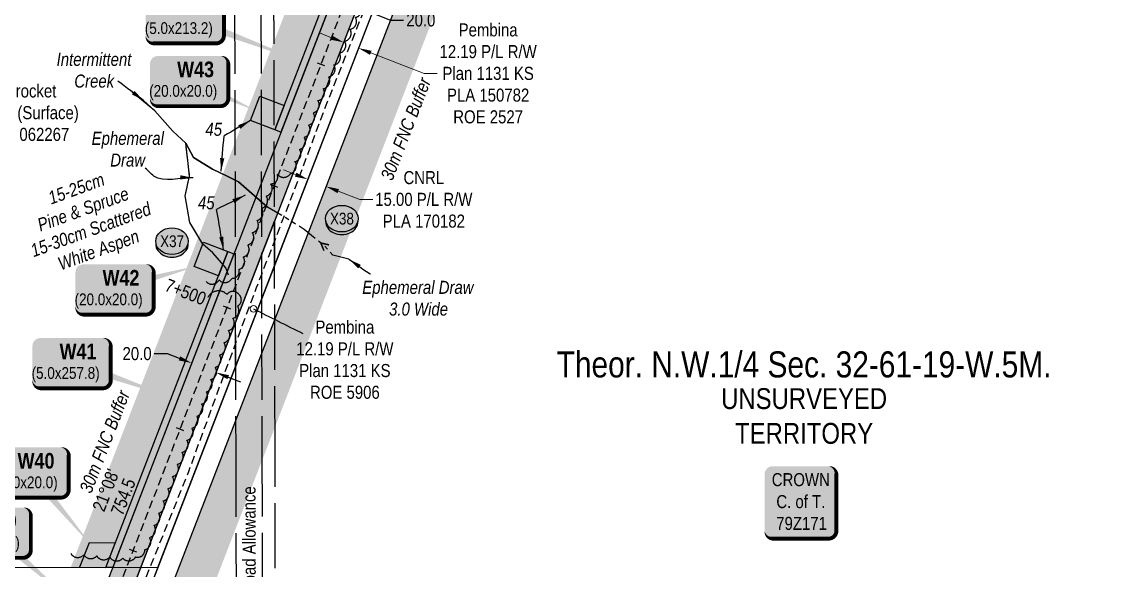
# Model space of a CAD drawing. Extents: x 507565 to 531726, y 6009554 to 6022365.
# Drawn here: x 511118 to 511948, y 6019395 to 6019816 of the extents above; entities that cross this region are included whole.
import ezdxf
from ezdxf.enums import TextEntityAlignment as Align

# ---------------------------------------------------------------- set-up
doc = ezdxf.new("R2010")
doc.units = 0
doc.header["$LTSCALE"] = 5
doc.header["$PDMODE"] = 34
doc.header["$PDSIZE"] = 0.03
for name, pattern in [('0', [1, 1, 0]), ('foc-TIELINE', [1.875, 1.25, -0.625]), ('foc-TOPO-ephemeral', [6.25, 3.125, -0.625, 0.625, -0.625, 0.625, -0.625]), ('foc-UNSURVEYED', [12.5, 10, -2.5]), ('UG_PIPE', [1.875, 1.25, -0.625])]:
    doc.linetypes.add(name, pattern=pattern)
doc.layers.get('Defpoints').update_dxf_attribs({"color": 9})
for name, color, linetype in [('AS-OWNER', 7, 'Continuous'), ('AS-PIPE-UG', 44, 'UG_PIPE'), ('C-SYMBOL', 7, 'Continuous'), ('F-RW', 190, 'Continuous'), ('L-BD1', 253, 'Continuous'), ('L-ROAD-T', 7, 'Continuous'), ('L-UNS-T', 3, 'Continuous'), ('L-USEC', 7, 'foc-UNSURVEYED'), ('P-BUFFER-H 30m', 51, 'Continuous'), ('P-BUFFER-T', 40, 'Continuous'), ('P-CROSSINGS', 250, 'Continuous'), ('P-PROPOSED', 10, 'Continuous'), ('P-PROPOSED-H', 21, 'Continuous'), ('P-TEMP-BLOCKS', 250, 'Continuous'), ('P-TEMP-H', 41, 'Continuous'), ('P-TEMP_WORKSPACE', 46, 'Continuous'), ('P-TXT', 4, 'Continuous'), ('T-BUSH', 110, '0'), ('T-BUSH-T', 110, 'Continuous'), ('T-DRAW', 143, 'foc-TOPO-ephemeral'), ('T-TIE', 201, 'foc-TIELINE'), ('T-WATER', 160, 'Continuous'), ('T-WATER-T', 170, 'Continuous')]:
    doc.layers.add(name, color=color, linetype=linetype)
for name, color, linetype, lineweight in [('F-RW-T', 190, 'Continuous', 9), ('F-WS-T', 190, 'Continuous', 9), ('T-TIE-T', 201, 'Continuous', 18)]:
    doc.layers.add(name, color=color, linetype=linetype, lineweight=lineweight)
doc.styles.add('175L', font='ARIALN.TTF', dxfattribs={"height": 20})
doc.styles.add('80', font='ARIALN.TTF', dxfattribs={"height": 10})
doc.styles.add('80CG', font='ARIALN.TTF', dxfattribs={"height": 10})
doc.styles.add('80L', font='ARIALN.TTF', dxfattribs={"height": 10})
doc.styles.add('80LS', font='ARIALNI.TTF', dxfattribs={"height": 10})
doc.styles.add('BOLD', font='ARIALNB.TTF')
doc.styles.add('Crossing', font='ARIALN.TTF', dxfattribs={"height": 10})
doc.styles.add('foc-LtypeFont', font='ARIALN.TTF', dxfattribs={"height": 7.35})
doc.styles.get("Standard").update_dxf_attribs({"font": 'ARIALN.TTF'})
doc.linetypes.add('foc-TOPO-flowdirection-NOLINE', pattern='A,0,[">",foc-LtypeFont,S=0.3,R=0,X=0,Y=-0.945],-20,[">",foc-LtypeFont,S=0.3,R=0,X=0,Y=-0.945],0', length=20)
doc.dimstyles.new('Compass 5 000', dxfattribs={"dimscale": 5, "dimtxt": 9, "dimasz": 2, "dimexe": 0.2, "dimexo": 0.0625, "dimgap": 0.5, "dimtad": 0, "dimtih": 1, "dimtoh": 1, "dimzin": 0, "dimdsep": 46, "dimtxsty": '80CG', "dimcen": 0.1, "dimse1": 1, "dimse2": 1, "dimclrd": 256, "dimclrt": 256, "dimaunit": 1, "dimadec": 4, "dimazin": 0, "dimtfac": 0.06, "dimtofl": 0, "dimtmove": 0, "dimatfit": 1, "dimfxl": 0.2, "dimtolj": 1, "dimtzin": 0, "dimlwd": -1, "dimarcsym": 0})

# ---------------------------------------------------------------- blocks, each defined once
blk = doc.blocks.new('*D122')
at = {"layer": 'Defpoints', "color": 0, "transparency": 16777216}
for p in [(511376.07, 6019795.68), (511357.14, 6019780.5), (511368.5, 6019776.1)]:
    blk.add_point(p, dxfattribs=at)
at = {"layer": 'F-RW-T', "transparency": 16777216}
for p, q in [((511355.38, 6019803.68), (511346.05, 6019807.29)), ((511385.4, 6019792.07), (511426.27, 6019776.27)), ((511426.27, 6019776.27), (511436.27, 6019776.27))]:
    blk.add_line(p, q, dxfattribs=at)
for points in [[(511355.98, 6019805.24), (511354.78, 6019802.13), (511364.71, 6019800.08)], [(511386, 6019793.63), (511384.8, 6019790.52), (511376.07, 6019795.68)]]:
    blk.add_solid(points, dxfattribs=at)
at = {"layer": 'F-RW-T', "transparency": 16777216, "insert": (511475.35, 6019776.27), "char_height": 10, "attachment_point": 5, "style": '80CG'}
blk.add_mtext('\\A1;Pembina\\P12.19 P/L R/W\\PPlan 1131 KS\\PPLA 150782\\PROE 2527', dxfattribs=at)
blk = doc.blocks.new('*D158')
at = {"layer": 'Defpoints', "color": 0, "transparency": 16777216}
for p in [(511337.84, 6019696.81), (511351.16, 6019689.65), (511351.83, 6019691.4)]:
    blk.add_point(p, dxfattribs=at)
at = {"layer": 'F-RW-T', "transparency": 16777216}
for p, q in [((511327.84, 6019698.67), (511318.51, 6019702.28)), ((511360.48, 6019686.04), (511376.97, 6019679.67)), ((511376.97, 6019679.67), (511386.97, 6019679.67))]:
    blk.add_line(p, q, dxfattribs=at)
for points in [[(511328.44, 6019700.22), (511327.23, 6019697.12), (511337.16, 6019695.06)], [(511361.08, 6019687.6), (511359.88, 6019684.49), (511351.16, 6019689.65)]]:
    blk.add_solid(points, dxfattribs=at)
at = {"layer": 'F-RW-T', "transparency": 16777216, "insert": (511426.06, 6019679.67), "char_height": 10, "attachment_point": 5, "style": '80CG'}
blk.add_mtext('\\A1;CNRL\\P15.00 P/L R/W\\PPLA 170182', dxfattribs=at)
blk = doc.blocks.new('*U171')
h = blk.add_hatch(color=255)
edge = h.paths.add_edge_path()
edge.add_line((-21.5, -28.5), (21.5, -28.5))
edge.add_arc((21.5, -22.5), 6, 270, 360)
edge.add_line((27.5, -22.5), (27.5, 21))
edge.add_arc((21.5, 21), 6, 0, 90)
edge.add_line((21.5, 27), (-21.5, 27))
edge.add_arc((-21.5, 21), 6, 90, 180)
edge.add_line((-27.5, 21), (-27.5, -22.5))
edge.add_arc((-21.5, -22.5), 6, 180, 270)
at = {"color": 14, "flags": 128}
blk.add_lwpolyline([(-21.5, -28.5, 3, 3, 0), (21.5, -28.5, 3, 3, 0.414214), (27.5, -22.5, 3, 3, 0), (27.5, 21, 3, 0, 0.414214), (21.5, 27, 0, 0, 0), (-21.5, 27, 0, 0, 0.414214), (-27.5, 21, 0, 0, 0), (-27.5, -22.5, 0, 3, 0.414214)], format="xyseb", close=True, dxfattribs=at)
at = {"color": 14, "style": '80'}
blk.add_attdef('ENTER_TEXT_001', (-26.85, -4.92), '', height=10, dxfattribs=at)
blk = doc.blocks.new('*U466')
at = {"true_color": 0xff8aff}
h = blk.add_hatch(color=211, dxfattribs=at)
edge = h.paths.add_edge_path()
edge.add_line((-24, -20), (24, -20))
edge.add_arc((24, -14), 6, 270, 360)
edge.add_line((30, -14), (30, 12.5))
edge.add_arc((24, 12.5), 6, 0, 90)
edge.add_line((24, 18.5), (-24, 18.5))
edge.add_arc((-24, 12.5), 6, 90, 180)
edge.add_line((-30, 12.5), (-30, -14))
edge.add_arc((-24, -14), 6, 180, 270)
at = {"color": 250, "flags": 128}
blk.add_lwpolyline([(-24, -20, 3, 3, 0), (24, -20, 3, 3, 0.414214), (30, -14, 3, 3, 0), (30, 12.5, 3, 0, 0.414214), (24, 18.5, 0, 0, 0), (-24, 18.5, 0, 0, 0.414214), (-30, 12.5, 0, 0, 0), (-30, -14, 0, 3, 0.414214)], format="xyseb", close=True, dxfattribs=at)
at = {"flags": 128}
blk.add_lwpolyline([(60.37, -52.6, 0, 7.5, 0), (0, 0, 0, 0, 0)], format="xyseb", dxfattribs=at)
at = {"color": 250}
for tag, p, height, style in [('TEMP_AREA_W1_001', (-9.21, 2.24), 12, 'BOLD'), ('ENTER_TEXT_001', (-30.66, -12.78), 9, '80')]:
    blk.add_attdef(tag, p, '', height=height, dxfattribs=dict(at, style=style))
blk = doc.blocks.new('*U467')
at = {"true_color": 0xff8aff}
h = blk.add_hatch(color=211, dxfattribs=at)
edge = h.paths.add_edge_path()
edge.add_line((-24, -20), (24, -20))
edge.add_arc((24, -14), 6, 270, 360)
edge.add_line((30, -14), (30, 12.5))
edge.add_arc((24, 12.5), 6, 0, 90)
edge.add_line((24, 18.5), (-24, 18.5))
edge.add_arc((-24, 12.5), 6, 90, 180)
edge.add_line((-30, 12.5), (-30, -14))
edge.add_arc((-24, -14), 6, 180, 270)
at = {"color": 250, "flags": 128}
blk.add_lwpolyline([(-24, -20, 3, 3, 0), (24, -20, 3, 3, 0.414214), (30, -14, 3, 3, 0), (30, 12.5, 3, 0, 0.414214), (24, 18.5, 0, 0, 0), (-24, 18.5, 0, 0, 0.414214), (-30, 12.5, 0, 0, 0), (-30, -14, 0, 3, 0.414214)], format="xyseb", close=True, dxfattribs=at)
at = {"flags": 128}
blk.add_lwpolyline([(48.91, -58.5, 0, 7.5, 0), (0, 0, 0, 0, 0)], format="xyseb", dxfattribs=at)
at = {"color": 250}
for tag, p, height, style in [('TEMP_AREA_W1_001', (-9.21, 2.24), 12, 'BOLD'), ('ENTER_TEXT_001', (-30.66, -12.78), 9, '80')]:
    blk.add_attdef(tag, p, '', height=height, dxfattribs=dict(at, style=style))
blk = doc.blocks.new('*U468')
at = {"true_color": 0xff8aff}
h = blk.add_hatch(color=211, dxfattribs=at)
edge = h.paths.add_edge_path()
edge.add_line((-24, -20), (24, -20))
edge.add_arc((24, -14), 6, 270, 360)
edge.add_line((30, -14), (30, 12.5))
edge.add_arc((24, 12.5), 6, 0, 90)
edge.add_line((24, 18.5), (-24, 18.5))
edge.add_arc((-24, 12.5), 6, 90, 180)
edge.add_line((-30, 12.5), (-30, -14))
edge.add_arc((-24, -14), 6, 180, 270)
at = {"color": 250, "flags": 128}
blk.add_lwpolyline([(-24, -20, 3, 3, 0), (24, -20, 3, 3, 0.414214), (30, -14, 3, 3, 0), (30, 12.5, 3, 0, 0.414214), (24, 18.5, 0, 0, 0), (-24, 18.5, 0, 0, 0.414214), (-30, 12.5, 0, 0, 0), (-30, -14, 0, 3, 0.414214)], format="xyseb", close=True, dxfattribs=at)
at = {"flags": 128}
blk.add_lwpolyline([(79.27, -27.76, 0, 7.5, 0), (0, 0, 0, 0, 0)], format="xyseb", dxfattribs=at)
at = {"color": 250}
for tag, p, height, style in [('TEMP_AREA_W1_001', (-9.21, 2.24), 12, 'BOLD'), ('ENTER_TEXT_001', (-30.66, -12.78), 9, '80')]:
    blk.add_attdef(tag, p, '', height=height, dxfattribs=dict(at, style=style))
blk = doc.blocks.new('*U469')
at = {"true_color": 0xff8aff}
h = blk.add_hatch(color=211, dxfattribs=at)
edge = h.paths.add_edge_path()
edge.add_line((-24, -20), (24, -20))
edge.add_arc((24, -14), 6, 270, 360)
edge.add_line((30, -14), (30, 12.5))
edge.add_arc((24, 12.5), 6, 0, 90)
edge.add_line((24, 18.5), (-24, 18.5))
edge.add_arc((-24, 12.5), 6, 90, 180)
edge.add_line((-30, 12.5), (-30, -14))
edge.add_arc((-24, -14), 6, 180, 270)
at = {"color": 250, "flags": 128}
blk.add_lwpolyline([(-24, -20, 3, 3, 0), (24, -20, 3, 3, 0.414214), (30, -14, 3, 3, 0), (30, 12.5, 3, 0, 0.414214), (24, 18.5, 0, 0, 0), (-24, 18.5, 0, 0, 0.414214), (-30, 12.5, 0, 0, 0), (-30, -14, 0, 3, 0.414214)], format="xyseb", close=True, dxfattribs=at)
at = {"flags": 128}
blk.add_lwpolyline([(64.79, 17.73, 0, 7.5, 0), (0, 0, 0, 0, 0)], format="xyseb", dxfattribs=at)
at = {"color": 250}
for tag, p, height, style in [('TEMP_AREA_W1_001', (-9.21, 2.24), 12, 'BOLD'), ('ENTER_TEXT_001', (-30.66, -12.78), 9, '80')]:
    blk.add_attdef(tag, p, '', height=height, dxfattribs=dict(at, style=style))
blk = doc.blocks.new('*U470')
at = {"true_color": 0xff8aff}
h = blk.add_hatch(color=211, dxfattribs=at)
edge = h.paths.add_edge_path()
edge.add_line((-24, -20), (24, -20))
edge.add_arc((24, -14), 6, 270, 360)
edge.add_line((30, -14), (30, 12.5))
edge.add_arc((24, 12.5), 6, 0, 90)
edge.add_line((24, 18.5), (-24, 18.5))
edge.add_arc((-24, 12.5), 6, 90, 180)
edge.add_line((-30, 12.5), (-30, -14))
edge.add_arc((-24, -14), 6, 180, 270)
at = {"color": 250, "flags": 128}
blk.add_lwpolyline([(-24, -20, 3, 3, 0), (24, -20, 3, 3, 0.414214), (30, -14, 3, 3, 0), (30, 12.5, 3, 0, 0.414214), (24, 18.5, 0, 0, 0), (-24, 18.5, 0, 0, 0.414214), (-30, 12.5, 0, 0, 0), (-30, -14, 0, 3, 0.414214)], format="xyseb", close=True, dxfattribs=at)
at = {"flags": 128}
blk.add_lwpolyline([(52.57, -24.13, 0, 7.5, 0), (0, 0, 0, 0, 0)], format="xyseb", dxfattribs=at)
at = {"color": 250}
for tag, p, height, style in [('TEMP_AREA_W1_001', (-9.21, 2.24), 12, 'BOLD'), ('ENTER_TEXT_001', (-30.66, -12.78), 9, '80')]:
    blk.add_attdef(tag, p, '', height=height, dxfattribs=dict(at, style=style))
blk = doc.blocks.new('xing2')
h = blk.add_hatch(color=50)
h.dxf.hatch_style = 1
edge = h.paths.add_edge_path()
edge.add_ellipse((0, 0), major_axis=(-12.5, 0), ratio=0.816297, start_angle=0, end_angle=360)
h = blk.add_hatch(color=250)
h.dxf.hatch_style = 1
edge = h.paths.add_edge_path()
edge.add_ellipse((0, -2.05), major_axis=(-12.5, 0), ratio=0.816297, start_angle=0, end_angle=180)
edge.add_line((12.5, -2.05), (12.5, 0))
edge.add_ellipse((0, 0), major_axis=(-12.5, 0), ratio=0.816297, start_angle=0, end_angle=180, ccw=False)
edge.add_line((-12.5, 0), (-12.5, -2.05))
at = {"color": 250}
blk.add_ellipse((0, 0), major_axis=(-12.5, 0), ratio=0.816297, dxfattribs=at)
blk.add_ellipse((0, -2.05), major_axis=(-12.5, 0), ratio=0.816297, start_param=0, end_param=3.141593, dxfattribs=at)
at = {"color": 250, "style": 'Crossing'}
blk.add_attdef('CROSSING', text='', height=9, dxfattribs=at).set_placement((0.09, 0.02), align=Align.MIDDLE_CENTER)
at = {"color": 250, "style": 'Crossing', "flags": 1}
for tag, p in [('OWNER', (0.09, -12.49)), ('DESCRIPTION', (0.09, -25.77)), ('LOCATION', (0.09, -39.3)), ('DWG_REF', (0.09, -52.84))]:
    blk.add_attdef(tag, text='', height=9, dxfattribs=at).set_placement(p, align=Align.MIDDLE_CENTER)
blk = doc.blocks.new('*D211')
at = {"layer": 'Defpoints', "color": 0, "transparency": 16777216}
for p in [(511248.17, 6019554.21), (511243.05, 6019540.96), (511261.69, 6019533.75)]:
    blk.add_point(p, dxfattribs=at)
at = {"layer": 'P-TXT', "transparency": 16777216}
for p, q in [((511229.52, 6019561.42), (511219.52, 6019561.42)), ((511238.85, 6019557.81), (511229.52, 6019561.42)), ((511276.14, 6019543.39), (511285.47, 6019539.78))]:
    blk.add_line(p, q, dxfattribs=at)
for points in [[(511239.45, 6019559.37), (511238.24, 6019556.26), (511248.17, 6019554.21)], [(511276.74, 6019544.94), (511275.54, 6019541.83), (511266.82, 6019546.99)]]:
    blk.add_solid(points, dxfattribs=at)
at = {"layer": 'P-TXT', "transparency": 16777216, "insert": (511206.31, 6019561.42), "char_height": 10, "attachment_point": 5, "style": '80CG'}
blk.add_mtext('\\A1;20.0', dxfattribs=at)
blk = doc.blocks.new('*D212')
at = {"layer": 'Defpoints', "color": 0, "transparency": 16777216}
for p in [(511375.08, 6019827.09), (511325.19, 6019753.51), (511343.83, 6019746.3)]:
    blk.add_point(p, dxfattribs=at)
at = {"layer": 'P-TXT', "transparency": 16777216}
for p, q in [((511347.11, 6019837.9), (511337.78, 6019841.51)), ((511384.4, 6019823.48), (511400.57, 6019817.22)), ((511400.57, 6019817.22), (511410.57, 6019817.22))]:
    blk.add_line(p, q, dxfattribs=at)
for points in [[(511347.71, 6019839.46), (511346.51, 6019836.35), (511356.43, 6019834.3)], [(511385, 6019825.03), (511383.8, 6019821.92), (511375.08, 6019827.09)]]:
    blk.add_solid(points, dxfattribs=at)
at = {"layer": 'P-TXT', "transparency": 16777216, "insert": (511423.78, 6019817.22), "char_height": 10, "attachment_point": 5, "style": '80CG'}
blk.add_mtext('\\A1;20.0', dxfattribs=at)
blk = doc.blocks.new('*U482')
at = {"true_color": 0xff8aff}
h = blk.add_hatch(color=211, dxfattribs=at)
edge = h.paths.add_edge_path()
edge.add_line((-24, -20), (24, -20))
edge.add_arc((24, -14), 6, 270, 360)
edge.add_line((30, -14), (30, 12.5))
edge.add_arc((24, 12.5), 6, 0, 90)
edge.add_line((24, 18.5), (-24, 18.5))
edge.add_arc((-24, 12.5), 6, 90, 180)
edge.add_line((-30, 12.5), (-30, -14))
edge.add_arc((-24, -14), 6, 180, 270)
at = {"color": 250, "flags": 128}
blk.add_lwpolyline([(-24, -20, 3, 3, 0), (24, -20, 3, 3, 0.414214), (30, -14, 3, 3, 0), (30, 12.5, 3, 0, 0.414214), (24, 18.5, 0, 0, 0), (-24, 18.5, 0, 0, 0.414214), (-30, 12.5, 0, 0, 0), (-30, -14, 0, 3, 0.414214)], format="xyseb", close=True, dxfattribs=at)
at = {"flags": 128}
blk.add_lwpolyline([(91.97, -34.56, 0, 7.5, 0), (0, 0, 0, 0, 0)], format="xyseb", dxfattribs=at)
at = {"color": 250}
for tag, p, height, style in [('TEMP_AREA_W1_001', (-9.21, 2.24), 12, 'BOLD'), ('ENTER_TEXT_001', (-30.66, -12.78), 9, '80')]:
    blk.add_attdef(tag, p, '', height=height, dxfattribs=dict(at, style=style))

msp = doc.modelspace()

# ---------------------------------------------------------------- hatches: boundary and pattern name
at = {"layer": 'P-BUFFER-H 30m'}
h = msp.add_hatch(color=256, dxfattribs=at)
h.dxf.hatch_style = 1
h.paths.add_polyline_path([(510673.616, 6017969.509), (510670.767, 6017970.594), (510496.522, 6017519.66), (510496.58, 6017510.044), (510533.193, 6017418.248), (510537.22, 6017416.38), (510497.938, 6017514.867)])
h.paths.add_polyline_path([(510848.068, 6016595.878), (510834.261, 6016589.908), (510853.662, 6016581.853)], flags=17)
edge = h.paths.add_edge_path()
edge.add_line((512262.367, 6014219.602), (512263.889, 6014208.149))
edge.add_line((512263.889, 6014208.149), (512300.243, 6014162.118))
edge.add_line((512300.243, 6014162.118), (512292.09, 6014223.551))
edge.add_line((512292.09, 6014223.551), (512288.151, 6014253.275))
edge.add_arc((512292.09, 6014223.551), 29.984, 97.548663, 187.568056)
edge = h.paths.add_edge_path()
edge.add_arc((512203.813, 6020252.432), 29.984, 20.461391, 110.520653)
edge.add_line((512193.302, 6020280.513), (512203.775, 6020252.45))
edge.add_line((512203.775, 6020252.45), (512203.786, 6020252.422))
edge.add_line((512203.786, 6020252.422), (512203.813, 6020252.432))
edge.add_line((512203.813, 6020252.432), (512224.392, 6020197.278))
edge.add_line((512224.392, 6020197.278), (511433.346, 6019902.253))
edge.add_line((511433.346, 6019902.253), (511232.417, 6019382.51))
edge.add_line((511232.417, 6019382.51), (511216.356, 6019382.539))
edge.add_line((511216.356, 6019382.539), (511134.118, 6019169.713))
edge.add_line((511134.118, 6019169.713), (511166.339, 6019169.91))
edge.add_line((511166.339, 6019169.91), (511237.042, 6019352.885))
edge.add_arc((511232.417, 6019382.51), 29.984, 278.87301, 338.863877)
edge.add_line((511260.384, 6019371.699), (511456.452, 6019878.87))
edge.add_line((511456.452, 6019878.87), (512234.87, 6020169.184))
edge.add_arc((512224.392, 6020197.278), 29.984, 290.45324, 380.461391)
edge.add_line((512252.484, 6020207.76), (512231.905, 6020262.914))
h.paths.add_polyline_path([(511153.759, 6019137.354), (511124.337, 6019137.568), (511121.704, 6019137.587), (511118.663, 6019129.717), (511140.88, 6019104.025)])
edge = h.paths.add_edge_path()
edge.add_line((511131.551, 6019079.883), (511109.334, 6019105.575))
edge.add_line((511109.334, 6019105.575), (510676.258, 6017984.802))
edge.add_line((510676.258, 6017984.802), (510693.339, 6017978.292))
edge.add_line((510693.339, 6017978.292), (510514.302, 6017514.956))
edge.add_line((510514.302, 6017514.956), (510552.413, 6017419.402))
edge.add_line((510552.413, 6017419.402), (510587.996, 6017402.893))
edge.add_line((510587.996, 6017402.893), (510543.239, 6017515.112))
edge.add_line((510543.239, 6017515.112), (510718.464, 6017968.584))
edge.add_arc((510693.339, 6017978.292), 26.935, 338.87301, 403.118997)
edge.add_line((510713.001, 6017996.703), (511131.551, 6019079.883))
h.paths.add_polyline_path([(510644.819, 6017219.299), (510642.246, 6017220.062), (510613.321, 6017223.559), (510610.719, 6017223.874), (510673.285, 6017067.005), (510691.906, 6017101.234)])
h.paths.add_polyline_path([(510708.442, 6017100.261), (510689.817, 6017066.023), (510867.475, 6016620.595), (510894.988, 6016632.549)], flags=17)
h.paths.add_polyline_path([(510900.56, 6016618.577), (510873.028, 6016606.672), (511017.94, 6016243.345), (511047.196, 6016250.927)])
h.paths.add_polyline_path([(511052.925, 6016236.565), (511023.746, 6016228.788), (511036.434, 6016196.977), (511051.819, 6016203.153), (511064.259, 6016208.146)])
edge = h.paths.add_edge_path()
edge.add_line((511089.281, 6016185.88), (511061.455, 6016174.711))
edge.add_line((511061.455, 6016174.711), (511213.878, 6015792.551))
edge.add_line((511213.878, 6015792.551), (511203.099, 6015779.108))
edge.add_line((511203.099, 6015779.108), (511291.696, 6015556.976))
edge.add_line((511291.696, 6015556.976), (511321.752, 6015544.066))
edge.add_line((511321.752, 6015544.066), (511330.651, 6015540.243))
edge.add_line((511330.651, 6015540.243), (511237.423, 6015773.986))
edge.add_arc((511213.878, 6015792.551), 29.984, 321.744441, 381.74444)
edge.add_line((511241.729, 6015803.659), (511089.281, 6016185.88))
h.paths.add_polyline_path([(511349.859, 6015451.583), (511319.511, 6015527.706), (511319.027, 6015528.919), (511291.601, 6015540.7), (511280.072, 6015545.652), (511291.661, 6015516.598), (511352.65, 6015363.684), (511666.9, 6014576.397), (511800.801, 6014240.791), (511818.232, 6014197.022), (512087.809, 6014160.107), (512100.601, 6014188.619), (511839.62, 6014224.357), (511828.65, 6014251.902), (511694.748, 6014587.512)])
h.paths.add_polyline_path([(512263.732, 6014171.49), (512258.108, 6014167.05), (512121.366, 6014185.775), (512118.653, 6014179.728), (512108.574, 6014157.263), (512266.68, 6014135.612), (512282.315, 6014147.96)])
h.paths.add_polyline_path([(512353.613, 6014121.482), (512334.356, 6014118.923), (512340.509, 6014111.133)])
h.paths.add_polyline_path([(512303.996, 6014120.505), (512277.314, 6014099.433), (512318.316, 6014093.607), (512322.579, 6014096.974)])
edge = h.paths.add_edge_path()
edge.add_line((512118.859, 6014101.62), (512065.003, 6014109.273))
edge.add_line((512065.003, 6014109.273), (512072.884, 6014126.84))
edge.add_line((512072.884, 6014126.84), (511833.107, 6014159.675))
edge.add_line((511833.107, 6014159.675), (511845.855, 6014127.666))
edge.add_line((511845.855, 6014127.666), (512036.01, 6014101.626))
edge.add_arc((512065.003, 6014109.273), 29.984, 194.775781, 259.554879)
edge.add_line((512059.567, 6014079.786), (512118.915, 6014080.589))
edge.add_line((512118.915, 6014080.589), (512205.235, 6014081.757))
edge.add_line((512205.235, 6014081.757), (512287.527, 6014070.98))
edge.add_arc((512276.68, 6014098.933), 29.984, 291.208749, 308.298611)
edge.add_line((512295.263, 6014075.402), (512296.502, 6014076.38))
edge.add_line((512296.502, 6014076.38), (512118.859, 6014101.62))
h.paths.add_polyline_path([(511113.027, 6014258.282), (510712.276, 6014309.894), (510746.321, 6014304.951), (510801.872, 6014297.041), (510896.075, 6014284.736), (511014.12, 6014269.705), (511090.43, 6014259.315), (511113.222, 6014255.221), (511115.073, 6014244.983), (511116.891, 6014237.116), (511118.691, 6014227.242), (511831.982, 6014129.565), (511819.233, 6014161.575)])
edge = h.paths.add_edge_path()
edge.add_line((511011.77, 6014251.869), (510893.773, 6014266.894))
edge.add_line((510893.773, 6014266.894), (510799.438, 6014279.215))
edge.add_line((510799.438, 6014279.215), (510743.663, 6014287.157))
edge.add_line((510743.663, 6014287.157), (510676.821, 6014296.87))
edge.add_line((510676.821, 6014296.87), (510670.076, 6014297.554))
edge.add_line((510670.076, 6014297.554), (510646.123, 6014131.277))
edge.add_line((510646.123, 6014131.277), (510675.801, 6014127.008))
edge.add_line((510675.801, 6014127.008), (510695.515, 6014263.855))
edge.add_line((510695.515, 6014263.855), (510739.352, 6014257.485))
edge.add_arc((510743.663, 6014287.157), 29.984, 261.732396, 261.895983)
edge.add_line((510739.437, 6014257.473), (510795.212, 6014249.531))
edge.add_arc((510799.438, 6014279.215), 29.984, 261.895983, 262.558407)
edge.add_line((510795.555, 6014249.484), (510889.89, 6014237.162))
edge.add_arc((510893.773, 6014266.894), 29.984, 262.558406, 262.743392)
edge.add_line((510889.986, 6014237.15), (511007.854, 6014222.142))
edge.add_line((511007.854, 6014222.142), (511096.865, 6014210.022))
edge.add_line((511096.865, 6014210.022), (511097.536, 6014210.789))
edge.add_line((511097.536, 6014210.789), (511099.747, 6014215.109))
edge.add_line((511099.747, 6014215.109), (511100.653, 6014219.39))
edge.add_line((511100.653, 6014219.39), (511100.632, 6014225.992))
edge.add_line((511100.632, 6014225.992), (511099.267, 6014233.476))
edge.add_line((511099.267, 6014233.476), (511097.828, 6014239.708))
edge.add_line((511097.828, 6014239.708), (511087.624, 6014241.541))
edge.add_line((511087.624, 6014241.541), (511011.77, 6014251.869))
edge = h.paths.add_edge_path()
edge.add_arc((510625.737, 6013989.765), 29.984, 348.119444, 351.80253)
edge.add_line((510655.414, 6013985.49), (510625.737, 6013989.765))
edge.add_line((510625.737, 6013989.765), (510611.712, 6013923.101))
edge.add_line((510611.712, 6013923.101), (510641.054, 6013916.928))
edge.add_line((510641.054, 6013916.928), (510655.078, 6013983.592))
edge = h.paths.add_edge_path()
edge.add_arc((510539.215, 6013882.157), 29.984, 78.11997, 168.119444)
edge.add_line((510509.874, 6013888.33), (510505.759, 6013868.769))
edge.add_arc((510535.1, 6013862.596), 29.984, 168.119444, 258.12032)
edge.add_line((510528.928, 6013833.254), (510545.388, 6013911.499))
h.paths.add_polyline_path([(510606.042, 6013993.244), (510620.942, 6014096.672), (510591.263, 6014100.942), (510576.502, 6013998.473), (510562.81, 6013933.388), (510592.151, 6013927.216)])
h.paths.add_polyline_path([(510650.195, 6014299.735), (510634.858, 6014301.803), (510620.6, 6014304.583), (510596.659, 6014138.393), (510626.337, 6014134.124)])
edge = h.paths.add_edge_path()
edge.add_line((511637.02, 6014564.47), (511322.769, 6015351.76))
edge.add_line((511322.769, 6015351.76), (511169.144, 6015736.763))
edge.add_line((511169.144, 6015736.763), (511147.588, 6015709.881))
edge.add_line((511147.588, 6015709.881), (511294.92, 6015340.648))
edge.add_line((511294.92, 6015340.648), (511609.173, 6014553.354))
edge.add_line((511609.173, 6014553.354), (511741.191, 6014222.701))
edge.add_line((511741.191, 6014222.701), (511119.728, 6014307.803))
edge.add_arc((511115.66, 6014278.097), 29.984, 82.202501, 82.661335)
edge.add_line((511119.49, 6014307.835), (510659.443, 6014367.084))
edge.add_arc((510655.613, 6014337.346), 29.984, 82.661335, 171.802448)
edge.add_line((510625.935, 6014341.621), (510623.168, 6014322.411))
edge.add_line((510623.168, 6014322.411), (510637.784, 6014319.561))
edge.add_line((510637.784, 6014319.561), (510652.76, 6014317.542))
edge.add_line((510652.76, 6014317.542), (510655.613, 6014337.346))
edge.add_line((510655.613, 6014337.346), (511115.66, 6014278.097))
edge.add_line((511115.66, 6014278.097), (511788.126, 6014186.01))
edge.add_line((511788.126, 6014186.01), (511637.02, 6014564.47))
h.paths.add_polyline_path([(511018.52, 6016114.241), (510992.035, 6016180.673), (510964.183, 6016169.569), (510990.668, 6016103.137), (511137.101, 6015736.164), (511141.204, 6015725.882), (511162.759, 6015752.765)])
h.paths.add_polyline_path([(511038.248, 6019010.914), (511085.462, 6019133.181), (511081.37, 6019137.913), (511055.213, 6019138.083), (511010.277, 6019021.715), (510665.324, 6018128.585), (510667.129, 6018127.783), (510666.816, 6018107.048), (510666.749, 6018102.578), (510684.736, 6018095.622)])
h.paths.add_polyline_path([(511181.846, 6019382.601), (511149.723, 6019382.659), (511074.348, 6019187.636), (511072.567, 6019183.023), (511084.34, 6019169.408), (511099.487, 6019169.501), (511102.316, 6019176.826)])
edge = h.paths.add_edge_path(flags=17)
edge.add_line((511382.169, 6019900.911), (511383.791, 6019905.106))
edge.add_line((511383.791, 6019905.106), (511408.835, 6019914.446))
edge.add_line((511408.835, 6019914.446), (511410.645, 6019919.127))
edge.add_line((511410.645, 6019919.127), (511423.297, 6019951.841))
edge.add_line((511423.297, 6019951.841), (511373.313, 6019933.199))
edge.add_arc((511383.791, 6019905.106), 29.984, 110.45324, 158.856716)
edge.add_line((511355.826, 6019915.921), (511354.203, 6019911.726))
edge.add_line((511354.203, 6019911.726), (511155.513, 6019397.641))
edge.add_line((511155.513, 6019397.641), (511187.636, 6019397.583))
edge.add_line((511187.636, 6019397.583), (511382.169, 6019900.911))
h.paths.add_polyline_path([(511945.052, 6020114.449), (511934.575, 6020142.525), (511457.439, 6019964.574), (511442.983, 6019927.182)], flags=17)
edge = h.paths.add_edge_path()
edge.add_line((510593.924, 6017265.98), (510610.028, 6017266.035))
edge.add_line((510610.028, 6017266.035), (510599.756, 6017291.79))
edge.add_line((510599.756, 6017291.79), (510603.232, 6017299.88))
edge.add_arc((510575.685, 6017311.719), 29.984, 336.74339, 380.723002)
edge.add_line((510603.729, 6017322.329), (510585.129, 6017368.967))
edge.add_line((510585.129, 6017368.967), (510545.519, 6017387.343))
edge.add_line((510545.519, 6017387.343), (510593.924, 6017265.98))
h.paths.add_polyline_path([(510564.704, 6017265.881), (510580.839, 6017265.936), (510562.597, 6017311.68), (510554.216, 6017292.179)])
edge = h.paths.add_edge_path()
edge.add_arc((510564.432, 6017212.581), 29.984, 180.157881, 200.334585)
edge.add_line((510536.317, 6017202.161), (510679.553, 6016843.016))
edge.add_line((510679.553, 6016843.016), (510790.901, 6016563.602))
edge.add_arc((510818.755, 6016574.702), 29.984, 201.727569, 247.453611)
edge.add_line((510807.258, 6016547.01), (510814.982, 6016543.803))
edge.add_line((510814.982, 6016543.803), (510919.767, 6016280.976))
edge.add_line((510919.767, 6016280.976), (510947.618, 6016292.08))
edge.add_line((510947.618, 6016292.08), (510838.152, 6016566.649))
edge.add_line((510838.152, 6016566.649), (510818.755, 6016574.702))
edge.add_line((510818.755, 6016574.702), (510707.403, 6016854.124))
edge.add_line((510707.403, 6016854.124), (510564.441, 6017212.581))
edge.add_line((510564.441, 6017212.581), (510534.448, 6017212.498))
edge = h.paths.add_edge_path()
edge.add_arc((510535.373, 6017298.958), 29.984, 156.74339, 201.737352)
edge.add_line((510507.521, 6017287.854), (510516.347, 6017265.717))
edge.add_line((510516.347, 6017265.717), (510548.582, 6017265.827))
edge.add_line((510548.582, 6017265.827), (510535.373, 6017298.958))
edge.add_line((510535.373, 6017298.958), (510540.952, 6017311.941))
edge.add_line((510540.952, 6017311.941), (510503.015, 6017407.062))
edge.add_line((510503.015, 6017407.062), (510463.406, 6017425.438))
edge.add_line((510463.406, 6017425.438), (510508.501, 6017312.369))
edge.add_line((510508.501, 6017312.369), (510507.825, 6017310.797))
edge = h.paths.add_edge_path()
edge.add_line((510616.89, 6017991.307), (510434.366, 6017519.402))
edge.add_line((510434.366, 6017519.402), (510434.462, 6017503.591))
edge.add_arc((510464.445, 6017503.772), 29.984, 180.34634, 201.74339)
edge.add_line((510436.594, 6017492.664), (510451.08, 6017456.343))
edge.add_line((510451.08, 6017456.343), (510490.689, 6017437.967))
edge.add_line((510490.689, 6017437.967), (510464.445, 6017503.772))
edge.add_line((510464.445, 6017503.772), (510464.313, 6017525.569))
edge.add_line((510464.313, 6017525.569), (510640.86, 6017982.02))
edge.add_line((510640.86, 6017982.02), (510616.89, 6017991.307))
at = {"layer": 'P-PROPOSED-H', "transparency": 33554687}
h = msp.add_hatch(color=256, dxfattribs=at)
h.dxf.hatch_style = 1
h.paths.add_polyline_path([(510596.276, 6013849.726), (510625.737, 6013989.765), (510672.59, 6014315.005), (511113.027, 6014258.282), (512276.68, 6014098.933), (512337.551, 6014147.004), (512326.769, 6014228.159), (512292.09, 6014223.551), (512300.251, 6014162.124), (512266.68, 6014135.612), (511804.502, 6014198.902), (511655.585, 6014571.881), (511341.334, 6015359.169), (511183.515, 6015754.685), (511037.088, 6016121.644), (510853.6, 6016581.879), (510834.202, 6016589.932), (510725.972, 6016861.525), (510554.216, 6017292.179), (510562.597, 6017311.679), (510484.411, 6017507.669), (510484.325, 6017521.896), (510659.529, 6017974.877), (511056.895, 6019003.713), (511100.195, 6019116.144), (511120.962, 6019169.623), (511399.195, 6019889.517), (512224.392, 6020197.278), (512203.813, 6020252.432), (512185.056, 6020245.437), (512198.67, 6020209.019), (511383.791, 6019905.106), (511382.169, 6019900.911), (511102.316, 6019176.826), (511038.248, 6019010.914), (510684.735, 6018095.62), (510689.19, 6018093.899), (510645.354, 6017980.279), (510640.857, 6017982.014), (510464.313, 6017525.569), (510464.445, 6017503.772), (510540.952, 6017311.941), (510535.373, 6017298.958), (510569.806, 6017212.596), (510564.432, 6017212.581), (510707.403, 6016854.124), (510818.755, 6016574.702), (510838.152, 6016566.649), (511018.52, 6016114.241), (511164.949, 6015747.277), (511322.769, 6015351.76), (511637.02, 6014564.47), (511788.126, 6014186.01), (511115.66, 6014278.097), (510655.613, 6014337.346), (510606.042, 6013993.244), (510580.83, 6013873.402), (510556.379, 6013878.546), (510552.263, 6013858.985)])
at = {"layer": 'P-TEMP-H'}
h = msp.add_hatch(color=256, dxfattribs=at)
h.dxf.hatch_style = 1
h.paths.add_polyline_path([(511311.929, 6019733.035), (511379.94, 6019909.003), (511411.246, 6019920.679), (511408.835, 6019914.446), (511383.791, 6019905.106), (511316.592, 6019731.238)])
h = msp.add_hatch(color=256, dxfattribs=at)
h.dxf.hatch_style = 1
h.paths.add_polyline_path([(511293.286, 6019740.246), (511300.497, 6019758.889), (511319.14, 6019751.678), (511311.929, 6019733.035)])
h = msp.add_hatch(color=256, dxfattribs=at)
h.dxf.hatch_style = 1
h.paths.add_polyline_path([(511250.027, 6019628.334), (511257.238, 6019646.977), (511275.881, 6019639.766), (511268.67, 6019621.123)])
h = msp.add_hatch(color=256, dxfattribs=at)
h.dxf.hatch_style = 1
h.paths.add_polyline_path([(511275.881, 6019639.766), (511280.541, 6019637.963), (511187.636, 6019397.583), (511182.282, 6019397.593)])
h = msp.add_hatch(color=256, dxfattribs=at)
h.dxf.hatch_style = 1
h.paths.add_polyline_path([(511169.504, 6019416.272), (511162.293, 6019397.629), (511182.282, 6019397.593), (511189.493, 6019416.236)])

# ---------------------------------------------------------------- linework, layer by layer
at = {"layer": 'AS-PIPE-UG', "flags": 128}
msp.add_lwpolyline([(511830.126, 6014149.205), (511770.826, 6014299.075), (511730.342, 6014400.076), (511670.918, 6014548.574), (511648.633, 6014607.43), (511622.126, 6014668.37), (511591.082, 6014740.755), (511562.927, 6014812.667), (511536.405, 6014880.18), (511491.28, 6014989.087), (511438.128, 6015129.201), (511415.402, 6015186.516), (511392.246, 6015246.208), (511346.19, 6015357.383), (511316.594, 6015432.056), (511292.031, 6015492.113), (511273.181, 6015540.309), (511248.948, 6015603.643), (511232.935, 6015645.404), (511208.235, 6015709.031), (511187.255, 6015759.802), (511150.23, 6015853.792), (511114.249, 6015943.18), (511091.22, 6016002.122), (511076.973, 6016040.243), (511051.504, 6016102.76), (511000.417, 6016229.012), (510940.045, 6016381.803), (510910.54, 6016455.362), (510877.416, 6016537.697), (510846.099, 6016617.219), (510597.48, 6017236.025), (510579.494, 6017279.89), (510553.725, 6017344.341), (510533.105, 6017394.824), (510527.403, 6017409.196), (510519.345, 6017429.226), (510491.062, 6017499.845), (510488.861, 6017506.374), (510488.806, 6017511.632), (510490.391, 6017517.633), (510495.785, 6017531.908), (510522.596, 6017598.72), (510546.963, 6017660.607), (510569.072, 6017716.959), (510588.375, 6017768.838), (510603.595, 6017808.998), (510626.605, 6017869.26), (510650.101, 6017930.843), (510658.354, 6017953.11), (510663.008, 6017965.263), (510667.139, 6017975.798), (510672.504, 6017991.34), (510676.256, 6018001.565), (510677.947, 6018005.95), (510693.042, 6018045.648), (510714.143, 6018098.643), (510726.819, 6018132.519), (510746.706, 6018191.425), (510777.233, 6018268.251), (510811.773, 6018356.762), (510827.715, 6018398.031), (510846.115, 6018442.359), (510871.127, 6018500.438), (510885.188, 6018544.379), (510939.853, 6018687.529), (510965.925, 6018753.345), (511014.778, 6018878.805), (511036.387, 6018931.7), (511059.158, 6018992.928), (511083.091, 6019052.857), (511099.97, 6019097.232), (511111.886, 6019126.776), (511140.232, 6019201.319), (511156.065, 6019242.547), (511178.545, 6019301.763), (511211.858, 6019386.478), (511245.867, 6019470.962), (511264.899, 6019523.24), (511285.478, 6019578.82), (511297.93, 6019612.165), (511325.282, 6019682.699), (511350.742, 6019750.589), (511386.502, 6019840.505), (511409.245, 6019898.729), (511431.752, 6019955.132), (511442.583, 6019985.597), (511469.576, 6020054.422), (511511.177, 6020168.593)], dxfattribs=at)
at = {"layer": 'F-RW', "flags": 128}
for points in [[(510379.241, 6019499.896), (510469.902, 6019469.598), (510479.264, 6019466.49), (510682.845, 6019398.493), (511222.145, 6019397.521), (511660.55, 6020531.54), (511841.56, 6020715.273), (511940.341, 6020815.548)], [(511961.452, 6020815.615), (511862.671, 6020715.34), (511673.412, 6020523.233), (511232.417, 6019382.51), (511216.356, 6019382.539), (511203.348, 6019382.563), (510680.351, 6019383.505), (510479.3, 6019450.666), (510379.277, 6019484.078)]]:
    msp.add_lwpolyline(points, dxfattribs=at)
at = {"layer": 'F-RW'}
msp.add_lwpolyline([(510839.652, 6016649.886), (510826.552, 6016649.843), (510592.977, 6017235.497), (510584.965, 6017255.59), (510580.839, 6017265.936), (510529.45, 6017394.798), (510517.117, 6017425.707), (510484.411, 6017507.669), (510484.325, 6017521.896), (510659.529, 6017974.877), (511120.962, 6019169.623), (511398.969, 6019888.931), (511412.046, 6019888.972), (510496.522, 6017519.66), (510496.58, 6017510.044), (510545.519, 6017387.343), (510839.652, 6016649.886)], close=True, dxfattribs=at)
msp.add_lwpolyline([(510659.529, 6017974.877), (511398.969, 6019888.931), (511412.046, 6019888.972), (511311.677, 6019629.225), (511281.71, 6019551.672), (511134.377, 6019170.382), (510676.908, 6017986.484)], dxfattribs=at)
at = {"layer": 'F-RW', "flags": 128}
msp.add_lwpolyline([(511311.681, 6019629.122), (511281.728, 6019551.643), (511281.644, 6019585.369), (511311.612, 6019662.905), (511311.681, 6019629.122)], close=True, dxfattribs=at)
at = {"layer": 'L-USEC'}
for p, q in [((511280.896, 6019888.557), (511281.889, 6019486.419)), ((511301.016, 6019888.62), (511302.009, 6019486.468)), ((511312.047, 6019486.516), (511311.054, 6019888.652)), ((511281.889, 6019486.419), (511282.879, 6019084.279)), ((511302.009, 6019486.468), (511302.999, 6019084.329)), ((511313.038, 6019084.376), (511312.047, 6019486.516))]:
    msp.add_line(p, q, dxfattribs=at)
at = {"layer": 'P-PROPOSED', "flags": 128}
msp.add_lwpolyline([(510659.529, 6017974.877), (511056.895, 6019003.713), (511100.195, 6019116.144), (511120.962, 6019169.623), (511399.195, 6019889.517), (512224.392, 6020197.278), (512203.813, 6020252.432), (512185.056, 6020245.437), (512198.67, 6020209.019), (511383.791, 6019905.106), (511382.169, 6019900.911), (511102.316, 6019176.826), (511038.248, 6019010.914), (510684.735, 6018095.62)], dxfattribs=at)
at = {"layer": 'P-TEMP_WORKSPACE', "flags": 128}
for points in [[(511311.929, 6019733.035), (511379.94, 6019909.003), (511411.246, 6019920.679), (511408.835, 6019914.446), (511383.791, 6019905.106), (511316.592, 6019731.238)], [(511293.286, 6019740.246), (511300.497, 6019758.889), (511319.14, 6019751.678), (511311.929, 6019733.035)], [(511250.027, 6019628.334), (511257.238, 6019646.977), (511275.881, 6019639.766), (511268.67, 6019621.123)], [(511275.881, 6019639.766), (511280.541, 6019637.963), (511187.636, 6019397.583), (511182.282, 6019397.593), (511275.881, 6019639.766)], [(511169.504, 6019416.272), (511162.293, 6019397.629), (511182.282, 6019397.593), (511189.493, 6019416.236)]]:
    msp.add_lwpolyline(points, close=True, dxfattribs=at)
at = {"layer": 'T-BUSH', "flags": 128}
for points in [[(511259.24, 6019616.687, 0.5205671), (511269.154, 6019617.953, 0.5205671), (511279.068, 6019619.219, 0.5205671), (511284.416, 6019626.027, 0.5205671), (511287.584, 6019635.506, 0.5205671), (511291.126, 6019644.852, 0.5205671), (511294.668, 6019654.198, 0.5205671), (511298.211, 6019663.544, 0.5205671), (511301.753, 6019672.889, 0.5205671), (511305.296, 6019682.235, 0.5205671), (511308.838, 6019691.581, 0.5205671), (511313.768, 6019699.001, 0.5205671), (511323.754, 6019699.398, 0.5205671), (511327.338, 6019708.647, 0.5205671), (511330.842, 6019718.007, 0.5205671), (511334.345, 6019727.368, 0.5205671), (511337.848, 6019736.728, 0.5205671), (511341.351, 6019746.089, 0.5205671), (511344.904, 6019755.429, 0.5205671), (511349.008, 6019764.542, 0.5205671), (511353.112, 6019773.656, 0.5205671), (511357.215, 6019782.769, 0.5205671), (511361.319, 6019791.882, 0.5205671), (511365.423, 6019800.995, 0.5205671), (511369.526, 6019810.109, 0.5205671), (511373.63, 6019819.222, 0.5205671), (511377.734, 6019828.335, 0.5205671), (511381.837, 6019837.449, 0.5205671), (511382.642, 6019846.37, 0.5205671), (511386.266, 6019855.684, 0.5205671), (511389.89, 6019864.999, 0.5205671), (511393.514, 6019874.313, 0.5205671), (511397.138, 6019883.628, 0.5205671), (511400.762, 6019892.942, 0.5205671), (511404.319, 6019902.282, 0.5205671), (511407.728, 6019911.677, 0.5205671), (511411.138, 6019921.072, 0.5205671), (511414.548, 6019930.467, 0.5205671), (511417.957, 6019939.862, 0.5205671), (511421.367, 6019949.257, 0.5205671), (511424.686, 6019958.682, 0.5205671), (511427.408, 6019968.298, 0.5205671), (511430.13, 6019977.915, 0.5205671), (511428.236, 6019986.783, 0.5205671), (511428.849, 6019995.791, 0.5205671), (511432.37, 6020005.145, 0.5205671), (511435.891, 6020014.499, 0.5205671), (511439.412, 6020023.852, 0.5205671), (511442.933, 6020033.206, 0.5205671), (511446.454, 6020042.56, 0.5205671), (511449.975, 6020051.914, 0.5205671), (511453.496, 6020061.268, 0.5205671), (511460.242, 6020066.892, 0.5205671), (511465.933, 6020073.461, 0.5205671), (511461.805, 6020081.263, 0.5205671), (511462.956, 6020089.991, 0.5205671), (511466.729, 6020099.246, 0.5205671), (511470.503, 6020108.501, 0.5205671), (511474.276, 6020117.756, 0.5205671), (511478.05, 6020127.011, 0.5205671), (511481.823, 6020136.266, 0.5205671), (511485.596, 6020145.521, 0.5205671), (511489.37, 6020154.776, 0.5205671), (511493.143, 6020164.031, 0.5205671), (511499.524, 6020169.892, 0.5205671), (511510.651, 6020171.545, 0.5205671)], [(511155.534, 6019408.244, 0.5205671), (511165.488, 6019407.341, 0.5205671), (511175.441, 6019406.439, 0.5205671), (511185.395, 6019405.536, 0.5205671), (511195.349, 6019404.633, 0.5205671), (511205.119, 6019405.591, 0.5205671), (511212.249, 6019411.064, 0.5205671), (511215.773, 6019420.416, 0.5205671), (511219.298, 6019429.768, 0.5205671), (511222.823, 6019439.121, 0.5205671), (511226.348, 6019448.473, 0.5205671), (511229.873, 6019457.826, 0.5205671), (511233.398, 6019467.178, 0.5205671), (511237.012, 6019476.496, 0.5205671), (511240.772, 6019485.756, 0.5205671), (511244.532, 6019495.016, 0.5205671), (511248.292, 6019504.277, 0.5205671), (511252.052, 6019513.537, 0.5205671), (511255.812, 6019522.797, 0.5205671), (511259.366, 6019532.137, 0.5205671), (511262.748, 6019541.542, 0.5205671), (511266.129, 6019550.947, 0.5205671), (511269.511, 6019560.352, 0.5205671), (511272.893, 6019569.757, 0.5205671), (511276.274, 6019579.163, 0.5205671), (511279.778, 6019588.523, 0.5205671), (511283.331, 6019597.864, 0.5205671), (511284.439, 6019606.645, 0.5205671), (511275.142, 6019606.859, 0.5205671), (511260.527, 6019604.441, 0.5205671)]]:
    msp.add_lwpolyline(points, format="xyb", dxfattribs=at)
at = {"layer": 'T-DRAW', "flags": 128}
for points in [[(511276.337, 6019621.647), (511274.42, 6019627.332), (511264.348, 6019638.756), (511256.761, 6019645.478), (511246.765, 6019661.924), (511243.238, 6019682.462), (511246.497, 6019697.549), (511245.572, 6019707.172), (511243.578, 6019722.804)], [(511368.633, 6019633.893), (511356.462, 6019636.967), (511350.111, 6019643.822), (511334.484, 6019656.669), (511317.599, 6019667.188), (511306.158, 6019673.724)]]:
    msp.add_lwpolyline(points, dxfattribs=at)
at = {"layer": 'T-DRAW', "linetype": 'foc-TOPO-flowdirection-NOLINE', "flags": 128}
msp.add_lwpolyline([(511276.337, 6019621.647), (511274.42, 6019627.332), (511264.348, 6019638.756), (511256.761, 6019645.478), (511246.765, 6019661.924), (511243.238, 6019682.462), (511246.497, 6019697.549), (511245.572, 6019707.172), (511243.578, 6019722.804)], dxfattribs=at)
at = {"layer": 'T-DRAW', "const_width": 1.2, "flags": 128}
msp.add_lwpolyline([(511349.557, 6019640.363), (511347.126, 6019646.276), (511353.402, 6019644.815)], dxfattribs=at)
at = {"layer": 'T-TIE'}
for p, q in [((511350.172, 6019782.066), (511344.578, 6019784.228)), ((511314.146, 6019688.839), (511308.552, 6019691)), ((511278.12, 6019595.611), (511272.527, 6019597.773)), ((511242.095, 6019502.384), (511236.501, 6019504.546)), ((511206.069, 6019409.157), (511200.475, 6019411.318))]:
    msp.add_line(p, q, dxfattribs=at)
at = {"layer": 'T-WATER', "linetype": 'foc-TOPO-flowdirection-NOLINE', "flags": 128}
msp.add_lwpolyline([(511306.158, 6019673.724), (511284.165, 6019693.068), (511275.426, 6019697.398), (511264.24, 6019702.78), (511249.667, 6019711.881), (511243.578, 6019722.804), (511233.661, 6019732.126), (511219.94, 6019747.652), (511202.53, 6019761.98)], dxfattribs=at)
at = {"layer": 'T-WATER', "flags": 128}
msp.add_lwpolyline([(511211.32, 6019755.508), (511219.94, 6019747.652), (511233.661, 6019732.126), (511243.578, 6019722.804), (511249.667, 6019711.881), (511264.24, 6019702.78), (511275.426, 6019697.398), (511284.165, 6019693.068), (511306.158, 6019673.724)], dxfattribs=at)

# ---------------------------------------------------------------- block references
at = {"layer": 'AS-OWNER', "color": 3}
ref = msp.add_blockref('*U171', (511714.769, 6019448.078), dxfattribs=dict(at, xscale=0.9994679999999895, yscale=0.9994679999999895, zscale=0.9994679999999895))
ref.add_attrib('ENTER_TEXT_001', 'CROWN', (511692.721, 6019459.844), dxfattribs={"layer": '0', "color": 14, "height": 9.9947, "style": '80'})
ref.add_attrib('ENTER_TEXT_002', 'C. of T.', (511696.215, 6019443.009), dxfattribs={"layer": '0', "color": 14, "height": 9.9947, "style": '80'})
ref.add_attrib('ENTER_TEXT_003', '79Z171', (511696.15, 6019426.311), dxfattribs={"layer": '0', "color": 14, "height": 9.9947, "style": '80'})
at = {"layer": 'P-CROSSINGS', "xscale": 0.9994630399999951, "yscale": 0.9994630399999951, "zscale": 0.9994630399999951}
for p, values in [((511363.231, 6019664.953), {'CROSSING': 'X38'}), ((511233.058, 6019647.63), {'CROSSING': 'X37'})]:
    msp.add_blockref('xing2', p, dxfattribs=at).add_auto_attribs(values)
at = {"layer": 'P-TEMP-BLOCKS', "xscale": 0.9994630399999951, "yscale": 0.9994630399999951, "zscale": 0.9994630399999951}
for name, p, values in [('*U482', (511242.883, 6019819.302), {'TEMP_AREA_W1_001': 'W44', 'ENTER_TEXT_001': '(5.0x213.2)'}), ('*U470', (511246.244, 6019771.171), {'TEMP_AREA_W1_001': 'W43', 'ENTER_TEXT_001': '(20.0x20.0)'}), ('*U469', (511189.092, 6019611.363), {'TEMP_AREA_W1_001': 'W42', 'ENTER_TEXT_001': '(20.0x20.0)'}), ('*U468', (511156.142, 6019554.888), {'TEMP_AREA_W1_001': 'W41', 'ENTER_TEXT_001': '(5.0x257.8)'}), ('*U467', (511123.971, 6019471.061), {'TEMP_AREA_W1_001': 'W40', 'ENTER_TEXT_001': '(20.0x20.0)'}), ('*U466', (511094.938, 6019424.896), {'TEMP_AREA_W1_001': 'W39', 'ENTER_TEXT_001': '(20.0x20.0)'})]:
    msp.add_blockref(name, p, dxfattribs=at).add_auto_attribs(values)

# ---------------------------------------------------------------- texts
at = {"layer": 'C-SYMBOL', "color": 3, "style": '175L'}
msp.add_text('Theor. N.W.1/4 Sec. 32-61-19-W.5M.', height=19.98936, dxfattribs=at).set_placement((511717.47, 6019537.21), align=Align.BOTTOM_CENTER)
at = {"layer": 'F-RW-T', "insert": (511365.564, 6019556.757), "char_height": 9.99468, "width": 74.46009, "attachment_point": 5, "style": '80CG'}
msp.add_mtext('\\A1;Pembina\\P12.19 P/L R/W\\PPlan 1131 KS\\PROE 5906', dxfattribs=at)
at = {"layer": 'F-WS-T', "insert": (511121.879, 6019746.134), "char_height": 9.99468, "width": 78.95293, "attachment_point": 5, "style": '80CG'}
msp.add_mtext('\\A1;Sprocket\\P16-31 (Surface)\\PMSL 062267', dxfattribs=at)
at = {"layer": 'L-BD1', "color": 5}
for s, p in [("21%%d08'", (511182.377, 6019456.827)), ('754.5', (511195.661, 6019451.69))]:
    msp.add_text(s, height=9.9946, rotation=68.854697, dxfattribs=at).set_placement(p, align=Align.MIDDLE_CENTER)
at = {"layer": 'L-ROAD-T', "style": '80L'}
msp.add_text('Theoretic Government Road Allowance', height=9.99468, rotation=90.141363, dxfattribs=at).set_placement((511292.334, 6019359.857), align=Align.MIDDLE_CENTER)
at = {"layer": 'L-UNS-T', "color": 3, "insert": (511717.523, 6019513.532), "char_height": 15.99149, "attachment_point": 5, "style": '80L'}
msp.add_mtext_dynamic_manual_height_columns('UNSURVEYED TERRITORY', width=126.41375, gutter_width=47.5, heights=[0], dxfattribs=at)
at = {"layer": 'P-BUFFER-T', "char_height": 9.99463, "width": 83.80668, "attachment_point": 2, "style": '80LS'}
for insert, rotation in [((511407.544, 6019735.576), 68.855407), ((511176.774, 6019495.832), 68.856314)]:
    msp.add_mtext('30m FNC Buffer', dxfattribs=dict(at, insert=insert, rotation=rotation))
at = {"layer": 'T-BUSH-T', "insert": (511111.338, 6019675.735), "char_height": 9.99471, "attachment_point": 1, "rotation": 20, "style": '80L'}
msp.add_mtext_dynamic_manual_height_columns('\\pi27.398;{\\fArial Narrow|b0|i1|c0|p34;15-25cm\\P\\pi12.549;Pine & Spruce\\P\\pi0.92494;15-30cm Scattered \\P\\pi17.124;White Aspen}', width=97.45416, gutter_width=50.001, heights=[0], dxfattribs=at)
at = {"layer": 'T-TIE-T', "style": '80L'}
msp.add_text('7+500', height=9.9946, rotation=338.853587, dxfattribs=at).set_placement((511243.497, 6019608.77), align=Align.MIDDLE_CENTER)
at = {"layer": 'T-TIE-T', "char_height": 9.99463, "width": 18.34498, "attachment_point": 2, "style": '80L'}
for insert in [(511265.031, 6019738.461), (511259.333, 6019682.1)]:
    msp.add_mtext('{\\fArial Narrow|b0|i1|c0|p34;45}', dxfattribs=dict(at, insert=insert))
at = {"layer": 'T-WATER-T', "char_height": 10, "attachment_point": 1, "style": '80L'}
for s, width, insert in [('\\pi3.7918;{\\fArial Narrow|b0|i1|c0|p34;Intermittent \\P\\pi17.332;Creek}', 64.7869, (511140.876, 6019792.088)), ('\\pi-17.878;{\\fArial Narrow|b0|i1|c0|p34;Ephemeral \\P\\pi-3.6111;Draw}', 19.57171, (511189.375, 6019731.536))]:
    msp.add_mtext_dynamic_manual_height_columns(s, width=width, gutter_width=50.027, heights=[0], dxfattribs=dict(at, insert=insert))

# ---------------------------------------------------------------- dimensions: what is measured, and where the dimension line sits
at = {"layer": 'F-RW-T'}
for base, p1, p2, angle, text, picture, middle in [((511376.071, 6019795.68), (511357.135, 6019780.497), (511368.499, 6019776.102), 338.854412, 'Pembina\\P12.19 P/L R/W\\PPlan 1131 KS\\PPLA 150782\\PROE 2527', '*D122', (511475.351, 6019776.266)), ((511351.155, 6019689.651), (511337.839, 6019696.812), (511351.832, 6019691.4), 338.854672, 'CNRL\\P15.00 P/L R/W\\PPLA 170182', '*D158', (511426.058, 6019679.666))]:
    dim = msp.add_linear_dim(base=base, p1=p1, p2=p2, angle=angle, text=text, dimstyle='Compass 5 000', dxfattribs=at)
    dim.commit()
    dim.dimension.update_dxf_attribs({"geometry": picture, "text_midpoint": middle, "dimtype": 161})
at = {"layer": 'P-TXT'}
for base, p1, p2, angle, picture, middle in [((511375.076, 6019827.085), (511325.189, 6019753.514), (511343.831, 6019746.303), 338.854371, '*D212', (511423.776, 6019817.225)), ((511248.172, 6019554.205), (511261.693, 6019533.749), (511243.049, 6019540.96), 158.855782, '*D211', (511206.312, 6019561.42))]:
    dim = msp.add_linear_dim(base=base, p1=p1, p2=p2, angle=angle, text='20.0', dimstyle='Compass 5 000', dxfattribs=at)
    dim.commit()
    dim.dimension.update_dxf_attribs({"geometry": picture, "text_midpoint": middle, "dimtype": 161})

# ---------------------------------------------------------------- leaders
at = {"layer": 'F-RW-T', "path_type": 1}
msp.add_leader([(511295.581, 6019595.756), (511333.376, 6019576.879)], dimstyle='Compass 5 000', override={"dimasz": 1, "dimldrblk": 'DotBlank'}, dxfattribs=at)
at = {"layer": 'T-TIE-T', "path_type": 1}
for points in [[(511293.286, 6019740.246), (511272.975, 6019728.384)], [(511270.711, 6019701.346), (511272.975, 6019728.384)], [(511289.097, 6019682.876), (511267.277, 6019672.023)], [(511272.587, 6019641.04), (511267.277, 6019672.023)]]:
    msp.add_leader(points, dimstyle='Compass 5 000', override={"dimgap": 0.5, "dimtad": 0}, dxfattribs=at)
at = {"layer": 'T-WATER-T', "path_type": 1}
for points in [[(511211.32, 6019755.508), (511191.599, 6019770.443)], [(511249.326, 6019696.16), (511219.173, 6019697.6), (511212.602, 6019703.768)], [(511368.633, 6019633.893), (511390.217, 6019618.713)]]:
    msp.add_leader(points, dimstyle='Compass 5 000', override={"dimgap": 0.5, "dimtad": 0}, dxfattribs=at)

# ---------------------------------------------------------------- next in the draw order: texts
at = {"layer": 'T-WATER-T', "insert": (511377.949, 6019617.282), "char_height": 10, "attachment_point": 1, "style": '80L', "bg_fill": 2}
msp.add_mtext_dynamic_manual_height_columns('\\pi0.93911;{\\fArial Narrow|b0|i1|c0|p34;Ephemeral Draw\\P\\pi21.478;3.0 Wide}', width=87.25338, gutter_width=50.027, heights=[0], dxfattribs=at)

# ---------------------------------------------------------------- next in the draw order: linework, layer by layer
at = {"layer": 'T-TIE', "flags": 128}
msp.add_lwpolyline([(510554.321, 6013868.766), (510588.553, 6013861.564), (510615.889, 6013991.501), (510664.101, 6014326.175), (511114.343, 6014268.189), (511803.771, 6014173.78), (511791.016, 6014205.726), (511646.302, 6014568.176), (511332.051, 6015355.465), (511027.803, 6016117.945), (510845.876, 6016574.264), (510826.478, 6016582.317), (510543.399, 6017292.321), (510551.769, 6017311.798), (510474.428, 6017505.72), (510474.319, 6017523.732), (510646.576, 6017969.094), (510697.659, 6018101.341), (511047.571, 6019007.313), (511391.491, 6019897.31), (512211.534, 6020203.149), (512194.449, 6020248.938)], dxfattribs=at)

doc.saveas('drawing.dxf')
